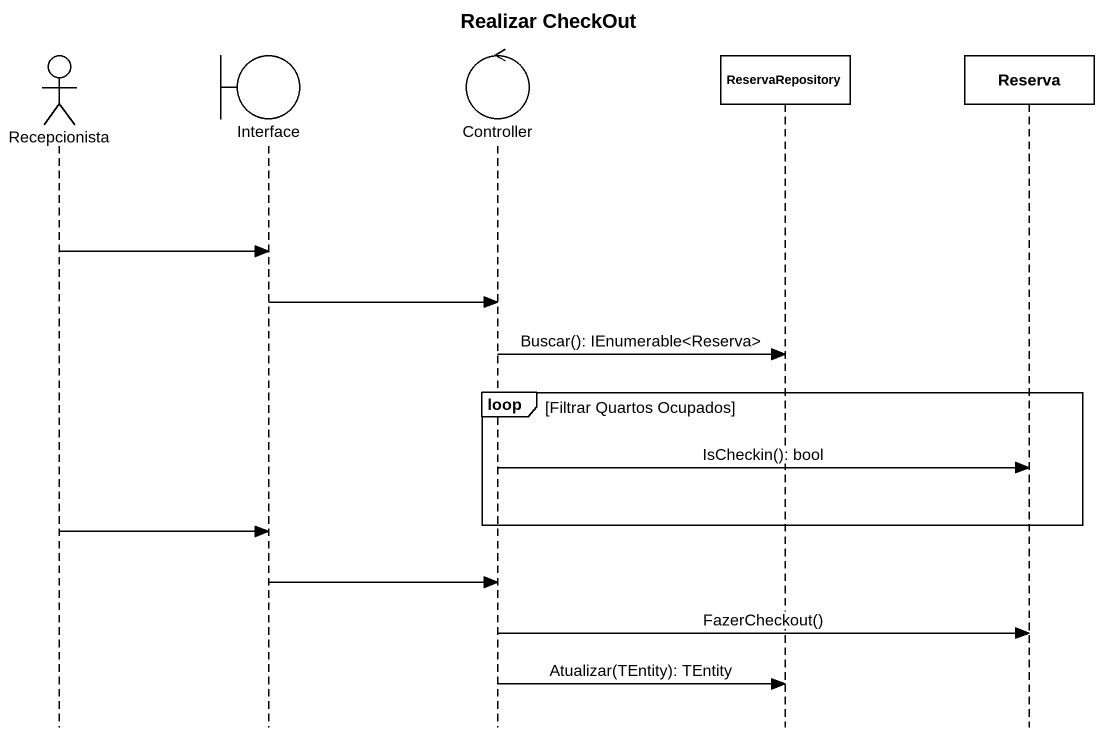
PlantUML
@startuml
title Realizar CheckOut
hide footbox
actor Recepcionista
boundary "Interface" as Interface_
control Controller
participant ReservaRepository
participant Reserva

Recepcionista -> Interface_
Interface_ -> Controller
Controller -> ReservaRepository : Buscar(): IEnumerable<Reserva>
loop Filtrar Quartos Ocupados
  Controller -> Reserva : IsCheckin(): bool
end
Recepcionista -> Interface_
Interface_ -> Controller
Controller -> Reserva : FazerCheckout()
Controller -> ReservaRepository : Atualizar(TEntity): TEntity
@enduml
